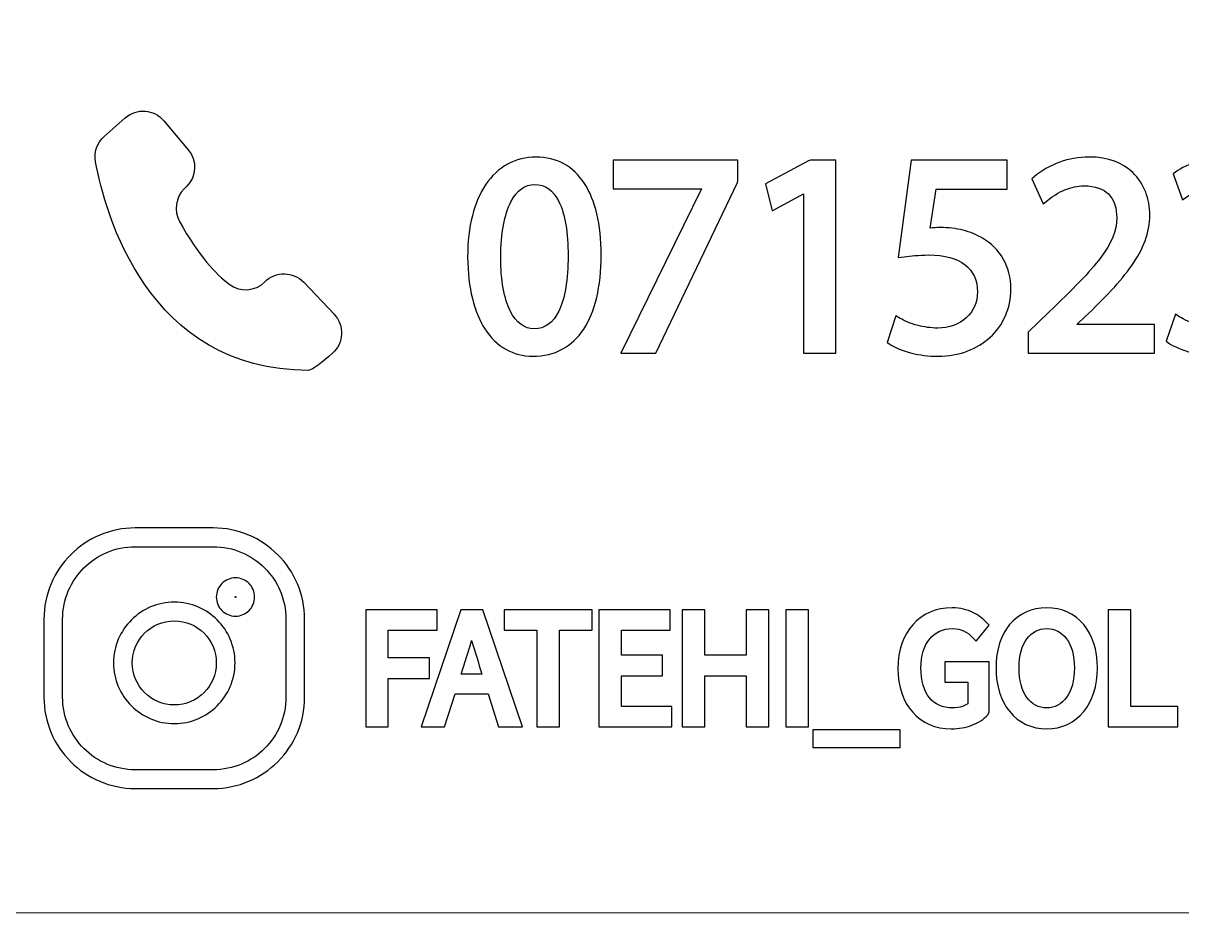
# Model space of a CAD drawing. Header units: millimetres. Extents: x -2199.5 to -2149.7, y -91.5 to -41.7.
# Drawn here: x -2188.27 to -2173.97, y -91.51 to -80.53 of the extents above; entities that cross this region are included whole.
import ezdxf

# ---------------------------------------------------------------- set-up
doc = ezdxf.new("R2010")
doc.units = ezdxf.units.MM
doc.header["$MEASUREMENT"] = 0
doc.layers.add('Layer 1', color=7, linetype='Continuous')

msp = doc.modelspace()

# ---------------------------------------------------------------- linework, layer by layer
at = {"layer": 'Layer 1', "color": 250, "lineweight": 18}
msp.add_open_spline([(-2197.5574, -41.7137), (-2197.5574, -41.7137), (-2151.7414, -41.7137), (-2151.7414, -41.7137), (-2150.6458, -41.7137), (-2149.7494, -42.6098), (-2149.7494, -43.7054), (-2149.7494, -43.7054), (-2149.7494, -89.522), (-2149.7494, -89.522), (-2149.7494, -90.6176), (-2150.6458, -91.5136), (-2151.7414, -91.5136), (-2151.7414, -91.5136), (-2197.5574, -91.5136), (-2197.5574, -91.5136), (-2198.6531, -91.5136), (-2199.5494, -90.6176), (-2199.5494, -89.522), (-2199.5494, -89.522), (-2199.5494, -43.7054), (-2199.5494, -43.7054), (-2199.5494, -42.6098), (-2198.6531, -41.7137), (-2197.5574, -41.7137)], degree=3, knots=[0, 0, 0, 0, 0.125, 0.125, 0.125, 0.25, 0.25, 0.25, 0.375, 0.375, 0.375, 0.5, 0.5, 0.5, 0.625, 0.625, 0.625, 0.75, 0.75, 0.75, 0.875, 0.875, 0.875, 1, 1, 1, 1], dxfattribs=at)
at = {"layer": 'Layer 1', "color": 240}
for points, knots in [([(-2186.279, -82.577), (-2186.279, -82.577), (-2186.2497, -82.5481), (-2186.2497, -82.5481), (-2186.1248, -82.4252), (-2186.1159, -82.2271), (-2186.2288, -82.0935), (-2186.2288, -82.0935), (-2186.5298, -81.7364), (-2186.5298, -81.7364), (-2186.6511, -81.5927), (-2186.8664, -81.577), (-2187.0073, -81.7011), (-2187.0073, -81.7011), (-2187.2661, -81.9291), (-2187.2661, -81.9291), (-2187.3553, -82.0077), (-2187.3954, -82.1268), (-2187.3738, -82.2435), (-2187.2567, -82.8713), (-2186.7332, -84.8174), (-2184.7438, -84.8174), (-2184.699, -84.8174), (-2184.5709, -84.7136), (-2184.45, -84.6059), (-2184.3085, -84.4794), (-2184.2985, -84.2616), (-2184.4295, -84.124), (-2184.4295, -84.124), (-2184.8045, -83.73), (-2184.8045, -83.73), (-2184.9341, -83.5939), (-2185.1508, -83.591), (-2185.2837, -83.7243), (-2185.2837, -83.7243), (-2185.2837, -83.7243), (-2185.2837, -83.7243), (-2185.4026, -83.8431), (-2185.5898, -83.8565), (-2185.7233, -83.7549), (-2185.8843, -83.6324), (-2186.1025, -83.4043), (-2186.3363, -82.9806), (-2186.4092, -82.849), (-2186.3863, -82.6826), (-2186.279, -82.577)], [0, 0, 0, 0, 0.0666667, 0.0666667, 0.0666667, 0.1333333, 0.1333333, 0.1333333, 0.2, 0.2, 0.2, 0.2666667, 0.2666667, 0.2666667, 0.3333333, 0.3333333, 0.3333333, 0.4, 0.4, 0.4, 0.4666667, 0.4666667, 0.4666667, 0.5333333, 0.5333333, 0.5333333, 0.6, 0.6, 0.6, 0.6666667, 0.6666667, 0.6666667, 0.7333333, 0.7333333, 0.7333333, 0.8, 0.8, 0.8, 0.8666667, 0.8666667, 0.8666667, 0.9333333, 0.9333333, 0.9333333, 1, 1, 1, 1]), ([(-2181.134, -83.3897), (-2181.134, -83.7859), (-2181.2085, -84.0956), (-2181.3484, -84.3077), (-2181.4931, -84.5274), (-2181.7062, -84.6431), (-2181.9771, -84.6431), (-2182.2215, -84.6431), (-2182.4258, -84.5269), (-2182.568, -84.3062), (-2182.7005, -84.1004), (-2182.7781, -83.8017), (-2182.7816, -83.4213), (-2182.7816, -83.0374), (-2182.7, -82.7364), (-2182.5607, -82.5277), (-2182.4099, -82.3025), (-2182.1932, -82.1841), (-2181.9386, -82.1841), (-2181.6811, -82.1841), (-2181.4785, -82.2987), (-2181.3406, -82.5099), (-2181.206, -82.7164), (-2181.134, -83.0154), (-2181.134, -83.3897)], [0, 0, 0, 0, 0.125, 0.125, 0.125, 0.25, 0.25, 0.25, 0.375, 0.375, 0.375, 0.5, 0.5, 0.5, 0.625, 0.625, 0.625, 0.75, 0.75, 0.75, 0.875, 0.875, 0.875, 1, 1, 1, 1]), ([(-2175.8637, -84.5551), (-2175.8637, -84.5551), (-2175.8637, -84.3445), (-2175.8637, -84.3445), (-2175.8637, -84.3445), (-2175.6065, -84.095), (-2175.6065, -84.095), (-2175.3168, -83.8192), (-2175.1069, -83.6084), (-2174.9695, -83.4246), (-2174.8372, -83.2474), (-2174.773, -83.0965), (-2174.7714, -82.9362), (-2174.7715, -82.8221), (-2174.8007, -82.7136), (-2174.8753, -82.6403), (-2174.9378, -82.5789), (-2175.0344, -82.5398), (-2175.1752, -82.5398), (-2175.2581, -82.5398), (-2175.3352, -82.5581), (-2175.4034, -82.5854), (-2175.4947, -82.6217), (-2175.5717, -82.6742), (-2175.6281, -82.7213), (-2175.6281, -82.7213), (-2175.6781, -82.7628), (-2175.6781, -82.7628), (-2175.6781, -82.7628), (-2175.8181, -82.4521), (-2175.8181, -82.4521), (-2175.8181, -82.4521), (-2175.7899, -82.4282), (-2175.7899, -82.4282), (-2175.7028, -82.3548), (-2175.596, -82.2907), (-2175.4739, -82.247), (-2175.364, -82.2075), (-2175.2421, -82.1841), (-2175.1119, -82.1841), (-2174.8735, -82.1841), (-2174.6967, -82.2602), (-2174.575, -82.3759), (-2174.4298, -82.5139), (-2174.3637, -82.708), (-2174.3637, -82.8978), (-2174.3637, -83.1193), (-2174.4436, -83.3187), (-2174.5857, -83.5227), (-2174.7245, -83.7218), (-2174.9233, -83.9252), (-2175.1659, -84.1587), (-2175.1659, -84.1587), (-2175.2643, -84.2495), (-2175.2643, -84.2495), (-2175.2643, -84.2495), (-2174.3077, -84.2495), (-2174.3077, -84.2495), (-2174.3077, -84.2495), (-2174.3077, -84.6045), (-2174.3077, -84.6045), (-2174.3077, -84.6045), (-2175.8637, -84.6045), (-2175.8637, -84.6045), (-2175.8637, -84.6045), (-2175.8637, -84.5551), (-2175.8637, -84.5551)], [0, 0, 0, 0, 0.0454545, 0.0454545, 0.0454545, 0.0909091, 0.0909091, 0.0909091, 0.1363636, 0.1363636, 0.1363636, 0.1818182, 0.1818182, 0.1818182, 0.2272727, 0.2272727, 0.2272727, 0.2727273, 0.2727273, 0.2727273, 0.3181818, 0.3181818, 0.3181818, 0.3636364, 0.3636364, 0.3636364, 0.4090909, 0.4090909, 0.4090909, 0.4545455, 0.4545455, 0.4545455, 0.5, 0.5, 0.5, 0.5454545, 0.5454545, 0.5454545, 0.5909091, 0.5909091, 0.5909091, 0.6363636, 0.6363636, 0.6363636, 0.6818182, 0.6818182, 0.6818182, 0.7272727, 0.7272727, 0.7272727, 0.7727273, 0.7727273, 0.7727273, 0.8181818, 0.8181818, 0.8181818, 0.8636364, 0.8636364, 0.8636364, 0.9090909, 0.9090909, 0.9090909, 0.9545455, 0.9545455, 0.9545455, 1, 1, 1, 1]), ([(-2173.9929, -84.1589), (-2173.9457, -84.189), (-2173.8612, -84.2294), (-2173.759, -84.2587), (-2173.6839, -84.2798), (-2173.5997, -84.2951), (-2173.5138, -84.2951), (-2173.5138, -84.2951), (-2173.497, -84.2951), (-2173.497, -84.2951), (-2173.3239, -84.2918), (-2173.2105, -84.236), (-2173.1415, -84.1607), (-2173.0733, -84.0866), (-2173.0467, -83.9922), (-2173.0467, -83.9101), (-2173.0467, -83.9101), (-2173.0467, -83.9028), (-2173.0467, -83.9028), (-2173.048, -83.7721), (-2173.103, -83.676), (-2173.1872, -83.6109), (-2173.2899, -83.5314), (-2173.4367, -83.495), (-2173.5871, -83.495), (-2173.5871, -83.495), (-2173.8089, -83.495), (-2173.8089, -83.495), (-2173.8089, -83.495), (-2173.8089, -83.1642), (-2173.8089, -83.1642), (-2173.8089, -83.1642), (-2173.5871, -83.1642), (-2173.5871, -83.1642), (-2173.4716, -83.1642), (-2173.3398, -83.1318), (-2173.2465, -83.061), (-2173.1758, -83.0074), (-2173.1272, -82.9305), (-2173.1272, -82.8275), (-2173.1272, -82.7435), (-2173.1554, -82.6649), (-2173.2178, -82.6113), (-2173.2738, -82.5632), (-2173.3591, -82.5327), (-2173.4782, -82.5327), (-2173.5538, -82.5327), (-2173.6284, -82.548), (-2173.6962, -82.5702), (-2173.7809, -82.5983), (-2173.8547, -82.638), (-2173.9059, -82.6748), (-2173.9059, -82.6748), (-2173.959, -82.7129), (-2173.959, -82.7129), (-2173.959, -82.7129), (-2174.0747, -82.3914), (-2174.0747, -82.3914), (-2174.0747, -82.3914), (-2174.0452, -82.3697), (-2174.0452, -82.3697), (-2173.9766, -82.3195), (-2173.8739, -82.2689), (-2173.7539, -82.2336), (-2173.6521, -82.2037), (-2173.5368, -82.1841), (-2173.4187, -82.1841), (-2173.1978, -82.1841), (-2173.0315, -82.2462), (-2172.9162, -82.3422), (-2172.7804, -82.4555), (-2172.7158, -82.6155), (-2172.7158, -82.7783), (-2172.7158, -82.9989), (-2172.8281, -83.191), (-2173.0525, -83.3101), (-2172.9457, -83.3508), (-2172.8506, -83.4143), (-2172.7775, -83.4982), (-2172.6849, -83.6046), (-2172.6281, -83.7438), (-2172.6281, -83.9092), (-2172.6281, -84.1155), (-2172.7131, -84.3089), (-2172.8794, -84.4454), (-2173.027, -84.5667), (-2173.2382, -84.6431), (-2173.5101, -84.6431), (-2173.6303, -84.6431), (-2173.7442, -84.6258), (-2173.8437, -84.6), (-2173.9648, -84.5685), (-2174.0656, -84.5234), (-2174.1308, -84.4803), (-2174.1308, -84.4803), (-2174.1629, -84.459), (-2174.1629, -84.459), (-2174.1629, -84.459), (-2174.0454, -84.1254), (-2174.0454, -84.1254), (-2174.0454, -84.1254), (-2173.9929, -84.1589), (-2173.9929, -84.1589)], [0, 0, 0, 0, 0.0294118, 0.0294118, 0.0294118, 0.0588235, 0.0588235, 0.0588235, 0.0882353, 0.0882353, 0.0882353, 0.1176471, 0.1176471, 0.1176471, 0.1470588, 0.1470588, 0.1470588, 0.1764706, 0.1764706, 0.1764706, 0.2058824, 0.2058824, 0.2058824, 0.2352941, 0.2352941, 0.2352941, 0.2647059, 0.2647059, 0.2647059, 0.2941176, 0.2941176, 0.2941176, 0.3235294, 0.3235294, 0.3235294, 0.3529412, 0.3529412, 0.3529412, 0.3823529, 0.3823529, 0.3823529, 0.4117647, 0.4117647, 0.4117647, 0.4411765, 0.4411765, 0.4411765, 0.4705882, 0.4705882, 0.4705882, 0.5, 0.5, 0.5, 0.5294118, 0.5294118, 0.5294118, 0.5588235, 0.5588235, 0.5588235, 0.5882353, 0.5882353, 0.5882353, 0.6176471, 0.6176471, 0.6176471, 0.6470588, 0.6470588, 0.6470588, 0.6764706, 0.6764706, 0.6764706, 0.7058824, 0.7058824, 0.7058824, 0.7352941, 0.7352941, 0.7352941, 0.7647059, 0.7647059, 0.7647059, 0.7941176, 0.7941176, 0.7941176, 0.8235294, 0.8235294, 0.8235294, 0.8529412, 0.8529412, 0.8529412, 0.8823529, 0.8823529, 0.8823529, 0.9117647, 0.9117647, 0.9117647, 0.9411765, 0.9411765, 0.9411765, 0.9705882, 0.9705882, 0.9705882, 1, 1, 1, 1]), ([(-2179.4476, -82.2726), (-2179.4476, -82.2726), (-2179.4476, -82.4761), (-2179.4476, -82.4761), (-2179.4476, -82.4761), (-2179.4526, -82.4975), (-2179.4526, -82.4975), (-2179.4526, -82.4975), (-2180.4599, -84.6045), (-2180.4599, -84.6045), (-2180.4599, -84.6045), (-2180.8897, -84.6045), (-2180.8897, -84.6045), (-2180.8897, -84.6045), (-2179.896, -82.5785), (-2179.896, -82.5785), (-2179.896, -82.5785), (-2180.9865, -82.5785), (-2180.9865, -82.5785), (-2180.9865, -82.5785), (-2180.9865, -82.2231), (-2180.9865, -82.2231), (-2180.9865, -82.2231), (-2179.4476, -82.2231), (-2179.4476, -82.2231), (-2179.4476, -82.2231), (-2179.4476, -82.2726), (-2179.4476, -82.2726)], [0, 0, 0, 0, 0.1111111, 0.1111111, 0.1111111, 0.2222222, 0.2222222, 0.2222222, 0.3333333, 0.3333333, 0.3333333, 0.4444444, 0.4444444, 0.4444444, 0.5555556, 0.5555556, 0.5555556, 0.6666667, 0.6666667, 0.6666667, 0.7777778, 0.7777778, 0.7777778, 0.8888889, 0.8888889, 0.8888889, 1, 1, 1, 1]), ([(-2178.6363, -82.6394), (-2178.6363, -82.6394), (-2179.0232, -82.8483), (-2179.0232, -82.8483), (-2179.0232, -82.8483), (-2179.1075, -82.5139), (-2179.1075, -82.5139), (-2179.1075, -82.5139), (-2178.575, -82.229), (-2178.575, -82.229), (-2178.575, -82.229), (-2178.5516, -82.2231), (-2178.5516, -82.2231), (-2178.5516, -82.2231), (-2178.2389, -82.2231), (-2178.2389, -82.2231), (-2178.2389, -82.2231), (-2178.2389, -84.6045), (-2178.2389, -84.6045), (-2178.2389, -84.6045), (-2178.6363, -84.6045), (-2178.6363, -84.6045), (-2178.6363, -84.6045), (-2178.6363, -82.6394), (-2178.6363, -82.6394)], [0, 0, 0, 0, 0.125, 0.125, 0.125, 0.25, 0.25, 0.25, 0.375, 0.375, 0.375, 0.5, 0.5, 0.5, 0.625, 0.625, 0.625, 0.75, 0.75, 0.75, 0.875, 0.875, 0.875, 1, 1, 1, 1]), ([(-2176.1734, -82.582), (-2176.1734, -82.582), (-2177.0018, -82.582), (-2177.0018, -82.582), (-2177.0018, -82.582), (-2177.0733, -83.0618), (-2177.0733, -83.0618), (-2177.0383, -83.058), (-2176.9984, -83.0551), (-2176.9461, -83.0551), (-2176.8521, -83.0551), (-2176.7576, -83.066), (-2176.6681, -83.0882), (-2176.5827, -83.1099), (-2176.5014, -83.1421), (-2176.4289, -83.1856), (-2176.3267, -83.2439), (-2176.2336, -83.3314), (-2176.1692, -83.447), (-2176.1129, -83.5483), (-2176.0782, -83.671), (-2176.0782, -83.8144), (-2176.0782, -84.0526), (-2176.1737, -84.2609), (-2176.3357, -84.4095), (-2176.4951, -84.5553), (-2176.7186, -84.6431), (-2176.9777, -84.6431), (-2177.096, -84.6431), (-2177.2065, -84.6275), (-2177.3021, -84.604), (-2177.4158, -84.5759), (-2177.5104, -84.5353), (-2177.5735, -84.4944), (-2177.5735, -84.4944), (-2177.6055, -84.4735), (-2177.6055, -84.4735), (-2177.6055, -84.4735), (-2177.497, -84.1442), (-2177.497, -84.1442), (-2177.497, -84.1442), (-2177.4441, -84.1757), (-2177.4441, -84.1757), (-2177.3945, -84.2052), (-2177.3168, -84.2392), (-2177.2232, -84.2634), (-2177.1504, -84.2822), (-2177.0676, -84.2951), (-2176.981, -84.2951), (-2176.8426, -84.2951), (-2176.715, -84.249), (-2176.6248, -84.1663), (-2176.5419, -84.0904), (-2176.4899, -83.9821), (-2176.4899, -83.8493), (-2176.4914, -83.7106), (-2176.5402, -83.5928), (-2176.6439, -83.5128), (-2176.742, -83.4371), (-2176.8908, -83.3931), (-2177.0971, -83.3931), (-2177.2184, -83.3931), (-2177.3146, -83.4054), (-2177.3945, -83.4156), (-2177.3945, -83.4156), (-2177.4706, -83.4252), (-2177.4706, -83.4252), (-2177.4706, -83.4252), (-2177.3086, -82.2231), (-2177.3086, -82.2231), (-2177.3086, -82.2231), (-2176.1239, -82.2231), (-2176.1239, -82.2231), (-2176.1239, -82.2231), (-2176.1239, -82.582), (-2176.1239, -82.582), (-2176.1239, -82.582), (-2176.1734, -82.582), (-2176.1734, -82.582)], [0, 0, 0, 0, 0.0384615, 0.0384615, 0.0384615, 0.0769231, 0.0769231, 0.0769231, 0.1153846, 0.1153846, 0.1153846, 0.1538462, 0.1538462, 0.1538462, 0.1923077, 0.1923077, 0.1923077, 0.2307692, 0.2307692, 0.2307692, 0.2692308, 0.2692308, 0.2692308, 0.3076923, 0.3076923, 0.3076923, 0.3461538, 0.3461538, 0.3461538, 0.3846154, 0.3846154, 0.3846154, 0.4230769, 0.4230769, 0.4230769, 0.4615385, 0.4615385, 0.4615385, 0.5, 0.5, 0.5, 0.5384615, 0.5384615, 0.5384615, 0.5769231, 0.5769231, 0.5769231, 0.6153846, 0.6153846, 0.6153846, 0.6538462, 0.6538462, 0.6538462, 0.6923077, 0.6923077, 0.6923077, 0.7307692, 0.7307692, 0.7307692, 0.7692308, 0.7692308, 0.7692308, 0.8076923, 0.8076923, 0.8076923, 0.8461538, 0.8461538, 0.8461538, 0.8846154, 0.8846154, 0.8846154, 0.9230769, 0.9230769, 0.9230769, 0.9615385, 0.9615385, 0.9615385, 1, 1, 1, 1]), ([(-2182.3737, -83.4242), (-2182.3737, -83.7096), (-2182.331, -83.9327), (-2182.2554, -84.084), (-2182.1837, -84.2284), (-2182.0817, -84.3055), (-2181.9595, -84.3055), (-2181.8265, -84.3055), (-2181.726, -84.2276), (-2181.6576, -84.0883), (-2181.58, -83.93), (-2181.5421, -83.6949), (-2181.5421, -83.4036), (-2181.5421, -83.1208), (-2181.5789, -82.8893), (-2181.6564, -82.7334), (-2181.7238, -82.5985), (-2181.8229, -82.5222), (-2181.9562, -82.5222), (-2182.0721, -82.5222), (-2182.1736, -82.5958), (-2182.2472, -82.7379), (-2182.3266, -82.8913), (-2182.3737, -83.1215), (-2182.3737, -83.4242)], [0, 0, 0, 0, 0.125, 0.125, 0.125, 0.25, 0.25, 0.25, 0.375, 0.375, 0.375, 0.5, 0.5, 0.5, 0.625, 0.625, 0.625, 0.75, 0.75, 0.75, 0.875, 0.875, 0.875, 1, 1, 1, 1]), ([(-2185.921, -89.979), (-2185.921, -89.979), (-2186.8827, -89.979), (-2186.8827, -89.979), (-2187.1935, -89.979), (-2187.4757, -89.8527), (-2187.6796, -89.6488), (-2187.8838, -89.4446), (-2188.0103, -89.1626), (-2188.0103, -88.8519), (-2188.0103, -88.8519), (-2188.0103, -87.8897), (-2188.0103, -87.8897), (-2188.0103, -87.579), (-2187.8838, -87.297), (-2187.6796, -87.0928), (-2187.4757, -86.8889), (-2187.1935, -86.7626), (-2186.8827, -86.7626), (-2186.8827, -86.7626), (-2185.921, -86.7626), (-2185.921, -86.7626), (-2185.6099, -86.7626), (-2185.328, -86.8889), (-2185.1239, -87.0928), (-2184.92, -87.2972), (-2184.7937, -87.5791), (-2184.7937, -87.8897), (-2184.7937, -87.8897), (-2184.7937, -88.8519), (-2184.7937, -88.8519), (-2184.7937, -89.163), (-2184.92, -89.4448), (-2185.1239, -89.6488), (-2185.328, -89.8527), (-2185.6099, -89.979), (-2185.921, -89.979)], [0, 0, 0, 0, 0.0833333, 0.0833333, 0.0833333, 0.1666667, 0.1666667, 0.1666667, 0.25, 0.25, 0.25, 0.3333333, 0.3333333, 0.3333333, 0.4166667, 0.4166667, 0.4166667, 0.5, 0.5, 0.5, 0.5833333, 0.5833333, 0.5833333, 0.6666667, 0.6666667, 0.6666667, 0.75, 0.75, 0.75, 0.8333333, 0.8333333, 0.8333333, 0.9166667, 0.9166667, 0.9166667, 1, 1, 1, 1]), ([(-2186.8827, -89.7479), (-2186.8827, -89.7479), (-2185.921, -89.7479), (-2185.921, -89.7479), (-2185.6735, -89.7479), (-2185.4491, -89.6476), (-2185.2872, -89.4857), (-2185.125, -89.3236), (-2185.0248, -89.0994), (-2185.0248, -88.8519), (-2185.0248, -88.8519), (-2185.0248, -87.8897), (-2185.0248, -87.8897), (-2185.0248, -87.6419), (-2185.125, -87.4177), (-2185.2868, -87.2559), (-2185.4491, -87.094), (-2185.6735, -86.9937), (-2185.921, -86.9937), (-2185.921, -86.9937), (-2186.8827, -86.9937), (-2186.8827, -86.9937), (-2187.1308, -86.9937), (-2187.3553, -87.094), (-2187.5173, -87.2559), (-2187.679, -87.4177), (-2187.7793, -87.6419), (-2187.7793, -87.8897), (-2187.7793, -87.8897), (-2187.7793, -88.8519), (-2187.7793, -88.8519), (-2187.7793, -89.0997), (-2187.679, -89.3239), (-2187.5173, -89.4857), (-2187.3553, -89.6476), (-2187.1307, -89.7479), (-2186.8827, -89.7479)], [0, 0, 0, 0, 0.0833333, 0.0833333, 0.0833333, 0.1666667, 0.1666667, 0.1666667, 0.25, 0.25, 0.25, 0.3333333, 0.3333333, 0.3333333, 0.4166667, 0.4166667, 0.4166667, 0.5, 0.5, 0.5, 0.5833333, 0.5833333, 0.5833333, 0.6666667, 0.6666667, 0.6666667, 0.75, 0.75, 0.75, 0.8333333, 0.8333333, 0.8333333, 0.9166667, 0.9166667, 0.9166667, 1, 1, 1, 1]), ([(-2185.41, -87.615), (-2185.41, -87.6797), (-2185.4366, -87.7389), (-2185.4794, -87.7817), (-2185.5219, -87.8245), (-2185.5811, -87.8512), (-2185.6462, -87.8512), (-2185.7114, -87.8512), (-2185.7706, -87.8245), (-2185.8132, -87.782), (-2185.8559, -87.7389), (-2185.8826, -87.6797), (-2185.8826, -87.615), (-2185.8826, -87.5502), (-2185.8562, -87.4913), (-2185.8134, -87.4483), (-2185.7704, -87.405), (-2185.7114, -87.3786), (-2185.6462, -87.3786), (-2185.5811, -87.3786), (-2185.5219, -87.405), (-2185.4791, -87.4479), (-2185.4364, -87.4913), (-2185.41, -87.5502), (-2185.41, -87.615)], [0, 0, 0, 0, 0.125, 0.125, 0.125, 0.25, 0.25, 0.25, 0.375, 0.375, 0.375, 0.5, 0.5, 0.5, 0.625, 0.625, 0.625, 0.75, 0.75, 0.75, 0.875, 0.875, 0.875, 1, 1, 1, 1]), ([(-2185.6422, -87.6187), (-2185.6422, -87.6187), (-2185.6408, -87.615), (-2185.6408, -87.615), (-2185.6408, -87.615), (-2185.6421, -87.6108), (-2185.6421, -87.6108), (-2185.6421, -87.6108), (-2185.6462, -87.6094), (-2185.6462, -87.6094), (-2185.6462, -87.6094), (-2185.6501, -87.6109), (-2185.6501, -87.6109), (-2185.6501, -87.6109), (-2185.6517, -87.615), (-2185.6517, -87.615), (-2185.6517, -87.615), (-2185.6504, -87.6187), (-2185.6504, -87.6187), (-2185.6504, -87.6187), (-2185.6462, -87.6202), (-2185.6462, -87.6202), (-2185.6462, -87.6202), (-2185.6422, -87.6187), (-2185.6422, -87.6187)], [0, 0, 0, 0, 0.125, 0.125, 0.125, 0.25, 0.25, 0.25, 0.375, 0.375, 0.375, 0.5, 0.5, 0.5, 0.625, 0.625, 0.625, 0.75, 0.75, 0.75, 0.875, 0.875, 0.875, 1, 1, 1, 1]), ([(-2185.6517, -88.4279), (-2185.6517, -88.6343), (-2185.7357, -88.8219), (-2185.8713, -88.9575), (-2186.0072, -89.0937), (-2186.1946, -89.1779), (-2186.4011, -89.1779), (-2186.6077, -89.1779), (-2186.7948, -89.0938), (-2186.9309, -88.9578), (-2187.0667, -88.8224), (-2187.151, -88.6347), (-2187.151, -88.4279), (-2187.151, -88.2214), (-2187.0667, -88.0341), (-2186.931, -87.8982), (-2186.7956, -87.7623), (-2186.6082, -87.6785), (-2186.4011, -87.6785), (-2186.1942, -87.6785), (-2186.0068, -87.7623), (-2185.8712, -87.898), (-2185.7355, -88.0341), (-2185.6517, -88.2214), (-2185.6517, -88.4279)], [0, 0, 0, 0, 0.125, 0.125, 0.125, 0.25, 0.25, 0.25, 0.375, 0.375, 0.375, 0.5, 0.5, 0.5, 0.625, 0.625, 0.625, 0.75, 0.75, 0.75, 0.875, 0.875, 0.875, 1, 1, 1, 1]), ([(-2183.9848, -87.7716), (-2183.9848, -87.7716), (-2183.1593, -87.7716), (-2183.1593, -87.7716), (-2183.1593, -87.7716), (-2183.1593, -88.0247), (-2183.1593, -88.0247), (-2183.1593, -88.0247), (-2183.7604, -88.0247), (-2183.7604, -88.0247), (-2183.7604, -88.0247), (-2183.7604, -88.3666), (-2183.7604, -88.3666), (-2183.7604, -88.3666), (-2183.2505, -88.3666), (-2183.2505, -88.3666), (-2183.2505, -88.3666), (-2183.2505, -88.6196), (-2183.2505, -88.6196), (-2183.2505, -88.6196), (-2183.7604, -88.6196), (-2183.7604, -88.6196), (-2183.7604, -88.6196), (-2183.7604, -89.2179), (-2183.7604, -89.2179), (-2183.7604, -89.2179), (-2184.0392, -89.2179), (-2184.0392, -89.2179), (-2184.0392, -89.2179), (-2184.0392, -87.7716), (-2184.0392, -87.7716), (-2184.0392, -87.7716), (-2183.9848, -87.7716), (-2183.9848, -87.7716)], [0, 0, 0, 0, 0.0909091, 0.0909091, 0.0909091, 0.1818182, 0.1818182, 0.1818182, 0.2727273, 0.2727273, 0.2727273, 0.3636364, 0.3636364, 0.3636364, 0.4545455, 0.4545455, 0.4545455, 0.5454545, 0.5454545, 0.5454545, 0.6363636, 0.6363636, 0.6363636, 0.7272727, 0.7272727, 0.7272727, 0.8181818, 0.8181818, 0.8181818, 0.9090909, 0.9090909, 0.9090909, 1, 1, 1, 1]), ([(-2182.5287, -88.8105), (-2182.5287, -88.8105), (-2182.9366, -88.8105), (-2182.9366, -88.8105), (-2182.9366, -88.8105), (-2183.0651, -89.2179), (-2183.0651, -89.2179), (-2183.0651, -89.2179), (-2183.3541, -89.2179), (-2183.3541, -89.2179), (-2183.3541, -89.2179), (-2182.8649, -87.7716), (-2182.8649, -87.7716), (-2182.8649, -87.7716), (-2182.5949, -87.7716), (-2182.5949, -87.7716), (-2182.5949, -87.7716), (-2182.1055, -89.2179), (-2182.1055, -89.2179), (-2182.1055, -89.2179), (-2182.4013, -89.2179), (-2182.4013, -89.2179), (-2182.4013, -89.2179), (-2182.5287, -88.8105), (-2182.5287, -88.8105)], [0, 0, 0, 0, 0.125, 0.125, 0.125, 0.25, 0.25, 0.25, 0.375, 0.375, 0.375, 0.5, 0.5, 0.5, 0.625, 0.625, 0.625, 0.75, 0.75, 0.75, 0.875, 0.875, 0.875, 1, 1, 1, 1]), ([(-2181.928, -88.0247), (-2181.928, -88.0247), (-2182.3325, -88.0247), (-2182.3325, -88.0247), (-2182.3325, -88.0247), (-2182.3325, -87.7716), (-2182.3325, -87.7716), (-2182.3325, -87.7716), (-2181.2441, -87.7716), (-2181.2441, -87.7716), (-2181.2441, -87.7716), (-2181.2441, -88.0247), (-2181.2441, -88.0247), (-2181.2441, -88.0247), (-2181.6488, -88.0247), (-2181.6488, -88.0247), (-2181.6488, -88.0247), (-2181.6488, -89.2179), (-2181.6488, -89.2179), (-2181.6488, -89.2179), (-2181.928, -89.2179), (-2181.928, -89.2179), (-2181.928, -89.2179), (-2181.928, -88.0247), (-2181.928, -88.0247)], [0, 0, 0, 0, 0.125, 0.125, 0.125, 0.25, 0.25, 0.25, 0.375, 0.375, 0.375, 0.5, 0.5, 0.5, 0.625, 0.625, 0.625, 0.75, 0.75, 0.75, 0.875, 0.875, 0.875, 1, 1, 1, 1]), ([(-2181.1071, -87.7716), (-2181.1071, -87.7716), (-2180.2819, -87.7716), (-2180.2819, -87.7716), (-2180.2819, -87.7716), (-2180.2819, -88.0247), (-2180.2819, -88.0247), (-2180.2819, -88.0247), (-2180.8827, -88.0247), (-2180.8827, -88.0247), (-2180.8827, -88.0247), (-2180.8827, -88.3346), (-2180.8827, -88.3346), (-2180.8827, -88.3346), (-2180.3759, -88.3346), (-2180.3759, -88.3346), (-2180.3759, -88.3346), (-2180.3759, -88.5876), (-2180.3759, -88.5876), (-2180.3759, -88.5876), (-2180.8827, -88.5876), (-2180.8827, -88.5876), (-2180.8827, -88.5876), (-2180.8827, -88.9649), (-2180.8827, -88.9649), (-2180.8827, -88.9649), (-2180.2618, -88.9649), (-2180.2618, -88.9649), (-2180.2618, -88.9649), (-2180.2618, -89.2179), (-2180.2618, -89.2179), (-2180.2618, -89.2179), (-2181.1616, -89.2179), (-2181.1616, -89.2179), (-2181.1616, -89.2179), (-2181.1616, -87.7716), (-2181.1616, -87.7716), (-2181.1616, -87.7716), (-2181.1071, -87.7716), (-2181.1071, -87.7716)], [0, 0, 0, 0, 0.0769231, 0.0769231, 0.0769231, 0.1538462, 0.1538462, 0.1538462, 0.2307692, 0.2307692, 0.2307692, 0.3076923, 0.3076923, 0.3076923, 0.3846154, 0.3846154, 0.3846154, 0.4615385, 0.4615385, 0.4615385, 0.5384615, 0.5384615, 0.5384615, 0.6153846, 0.6153846, 0.6153846, 0.6923077, 0.6923077, 0.6923077, 0.7692308, 0.7692308, 0.7692308, 0.8461538, 0.8461538, 0.8461538, 0.9230769, 0.9230769, 0.9230769, 1, 1, 1, 1]), ([(-2180.0807, -87.7716), (-2180.0807, -87.7716), (-2179.8563, -87.7716), (-2179.8563, -87.7716), (-2179.8563, -87.7716), (-2179.8563, -88.3321), (-2179.8563, -88.3321), (-2179.8563, -88.3321), (-2179.3431, -88.3321), (-2179.3431, -88.3321), (-2179.3431, -88.3321), (-2179.3431, -87.7716), (-2179.3431, -87.7716), (-2179.3431, -87.7716), (-2179.064, -87.7716), (-2179.064, -87.7716), (-2179.064, -87.7716), (-2179.064, -89.2179), (-2179.064, -89.2179), (-2179.064, -89.2179), (-2179.3431, -89.2179), (-2179.3431, -89.2179), (-2179.3431, -89.2179), (-2179.3431, -88.589), (-2179.3431, -88.589), (-2179.3431, -88.589), (-2179.8563, -88.589), (-2179.8563, -88.589), (-2179.8563, -88.589), (-2179.8563, -89.2179), (-2179.8563, -89.2179), (-2179.8563, -89.2179), (-2180.1352, -89.2179), (-2180.1352, -89.2179), (-2180.1352, -89.2179), (-2180.1352, -87.7716), (-2180.1352, -87.7716), (-2180.1352, -87.7716), (-2180.0807, -87.7716), (-2180.0807, -87.7716)], [0, 0, 0, 0, 0.0769231, 0.0769231, 0.0769231, 0.1538462, 0.1538462, 0.1538462, 0.2307692, 0.2307692, 0.2307692, 0.3076923, 0.3076923, 0.3076923, 0.3846154, 0.3846154, 0.3846154, 0.4615385, 0.4615385, 0.4615385, 0.5384615, 0.5384615, 0.5384615, 0.6153846, 0.6153846, 0.6153846, 0.6923077, 0.6923077, 0.6923077, 0.7692308, 0.7692308, 0.7692308, 0.8461538, 0.8461538, 0.8461538, 0.9230769, 0.9230769, 0.9230769, 1, 1, 1, 1]), ([(-2178.7998, -87.7716), (-2178.7998, -87.7716), (-2178.5753, -87.7716), (-2178.5753, -87.7716), (-2178.5753, -87.7716), (-2178.5753, -89.2179), (-2178.5753, -89.2179), (-2178.5753, -89.2179), (-2178.8541, -89.2179), (-2178.8541, -89.2179), (-2178.8541, -89.2179), (-2178.8541, -87.7716), (-2178.8541, -87.7716), (-2178.8541, -87.7716), (-2178.7998, -87.7716), (-2178.7998, -87.7716)], [0, 0, 0, 0, 0.2, 0.2, 0.2, 0.4, 0.4, 0.4, 0.6, 0.6, 0.6, 0.8, 0.8, 0.8, 1, 1, 1, 1]), ([(-2177.4716, -88.4958), (-2177.4716, -88.2705), (-2177.4039, -88.0869), (-2177.2898, -87.9578), (-2177.1698, -87.8224), (-2176.9999, -87.7476), (-2176.8034, -87.7476), (-2176.7018, -87.7476), (-2176.6169, -87.7707), (-2176.5467, -87.805), (-2176.477, -87.839), (-2176.4219, -87.8843), (-2176.379, -87.9285), (-2176.379, -87.9285), (-2176.3449, -87.9635), (-2176.3449, -87.9635), (-2176.3449, -87.9635), (-2176.5078, -88.1586), (-2176.5078, -88.1586), (-2176.5078, -88.1586), (-2176.5498, -88.1153), (-2176.5498, -88.1153), (-2176.5798, -88.0844), (-2176.6137, -88.0561), (-2176.6535, -88.0368), (-2176.6932, -88.0175), (-2176.7405, -88.0056), (-2176.7988, -88.0056), (-2176.9169, -88.0056), (-2177.0139, -88.0507), (-2177.0803, -88.1317), (-2177.1487, -88.215), (-2177.1873, -88.3383), (-2177.1873, -88.4913), (-2177.1873, -88.6486), (-2177.1508, -88.7751), (-2177.082, -88.8598), (-2177.0172, -88.9396), (-2176.9209, -88.9842), (-2176.7973, -88.9842), (-2176.7546, -88.9842), (-2176.7126, -88.9775), (-2176.6763, -88.9657), (-2176.6514, -88.9575), (-2176.6289, -88.9469), (-2176.6106, -88.9342), (-2176.6106, -88.9342), (-2176.6106, -88.6662), (-2176.6106, -88.6662), (-2176.6106, -88.6662), (-2176.894, -88.6662), (-2176.894, -88.6662), (-2176.894, -88.6662), (-2176.894, -88.4161), (-2176.894, -88.4161), (-2176.894, -88.4161), (-2176.3467, -88.4161), (-2176.3467, -88.4161), (-2176.3467, -88.4161), (-2176.3467, -89.0327), (-2176.3467, -89.0327), (-2176.3467, -89.0327), (-2176.362, -89.0701), (-2176.362, -89.0701), (-2176.4122, -89.1227), (-2176.4806, -89.1677), (-2176.5619, -89.1984), (-2176.6354, -89.2262), (-2176.7206, -89.2427), (-2176.8133, -89.2427), (-2177.0089, -89.2427), (-2177.1764, -89.169), (-2177.2942, -89.0342), (-2177.4059, -88.906), (-2177.4716, -88.7228), (-2177.4716, -88.4958)], [0, 0, 0, 0, 0.04, 0.04, 0.04, 0.08, 0.08, 0.08, 0.12, 0.12, 0.12, 0.16, 0.16, 0.16, 0.2, 0.2, 0.2, 0.24, 0.24, 0.24, 0.28, 0.28, 0.28, 0.32, 0.32, 0.32, 0.36, 0.36, 0.36, 0.4, 0.4, 0.4, 0.44, 0.44, 0.44, 0.48, 0.48, 0.48, 0.52, 0.52, 0.52, 0.56, 0.56, 0.56, 0.6, 0.6, 0.6, 0.64, 0.64, 0.64, 0.68, 0.68, 0.68, 0.72, 0.72, 0.72, 0.76, 0.76, 0.76, 0.8, 0.8, 0.8, 0.84, 0.84, 0.84, 0.88, 0.88, 0.88, 0.92, 0.92, 0.92, 0.96, 0.96, 0.96, 1, 1, 1, 1]), ([(-2176.2615, -88.4899), (-2176.2615, -88.2656), (-2176.1997, -88.0834), (-2176.0936, -87.9556), (-2175.9824, -87.8213), (-2175.8227, -87.7476), (-2175.6359, -87.7476), (-2175.449, -87.7476), (-2175.2898, -87.8216), (-2175.1781, -87.956), (-2175.0716, -88.0839), (-2175.0098, -88.2661), (-2175.0098, -88.4899), (-2175.0098, -88.7148), (-2175.0719, -88.8998), (-2175.1787, -89.0301), (-2175.2902, -89.1664), (-2175.4491, -89.2427), (-2175.6359, -89.2427), (-2175.8223, -89.2427), (-2175.9815, -89.1665), (-2176.0928, -89.0303), (-2176.1996, -88.9), (-2176.2615, -88.7148), (-2176.2615, -88.4899)], [0, 0, 0, 0, 0.125, 0.125, 0.125, 0.25, 0.25, 0.25, 0.375, 0.375, 0.375, 0.5, 0.5, 0.5, 0.625, 0.625, 0.625, 0.75, 0.75, 0.75, 0.875, 0.875, 0.875, 1, 1, 1, 1]), ([(-2174.8247, -87.7716), (-2174.8247, -87.7716), (-2174.5997, -87.7716), (-2174.5997, -87.7716), (-2174.5997, -87.7716), (-2174.5997, -88.9649), (-2174.5997, -88.9649), (-2174.5997, -88.9649), (-2174.0165, -88.9649), (-2174.0165, -88.9649), (-2174.0165, -88.9649), (-2174.0165, -89.2179), (-2174.0165, -89.2179), (-2174.0165, -89.2179), (-2174.8791, -89.2179), (-2174.8791, -89.2179), (-2174.8791, -89.2179), (-2174.8791, -87.7716), (-2174.8791, -87.7716), (-2174.8791, -87.7716), (-2174.8247, -87.7716), (-2174.8247, -87.7716)], [0, 0, 0, 0, 0.1428571, 0.1428571, 0.1428571, 0.2857143, 0.2857143, 0.2857143, 0.4285714, 0.4285714, 0.4285714, 0.5714286, 0.5714286, 0.5714286, 0.7142857, 0.7142857, 0.7142857, 0.8571429, 0.8571429, 0.8571429, 1, 1, 1, 1]), ([(-2186.0345, -88.7954), (-2185.9407, -88.7015), (-2185.8826, -88.5713), (-2185.8826, -88.4279), (-2185.8826, -88.2843), (-2185.9405, -88.1545), (-2186.0337, -88.0611), (-2186.128, -87.9674), (-2186.2579, -87.9095), (-2186.4011, -87.9095), (-2186.5445, -87.9095), (-2186.6743, -87.9674), (-2186.7681, -88.0611), (-2186.8618, -88.1545), (-2186.9197, -88.2843), (-2186.9197, -88.4279), (-2186.9197, -88.571), (-2186.8618, -88.701), (-2186.7679, -88.7949), (-2186.6745, -88.889), (-2186.5447, -88.9468), (-2186.4011, -88.9468), (-2186.2577, -88.9468), (-2186.1279, -88.889), (-2186.0345, -88.7954)], [0, 0, 0, 0, 0.125, 0.125, 0.125, 0.25, 0.25, 0.25, 0.375, 0.375, 0.375, 0.5, 0.5, 0.5, 0.625, 0.625, 0.625, 0.75, 0.75, 0.75, 0.875, 0.875, 0.875, 1, 1, 1, 1]), ([(-2175.2943, -88.4899), (-2175.2943, -88.3364), (-2175.3292, -88.213), (-2175.3909, -88.1296), (-2175.4495, -88.0499), (-2175.534, -88.0056), (-2175.6359, -88.0056), (-2175.7379, -88.0056), (-2175.8223, -88.0499), (-2175.8806, -88.1294), (-2175.9422, -88.2129), (-2175.9771, -88.3364), (-2175.9771, -88.4899), (-2175.9771, -88.6447), (-2175.9418, -88.7708), (-2175.8795, -88.8569), (-2175.8211, -88.9381), (-2175.7371, -88.9842), (-2175.6359, -88.9842), (-2175.5347, -88.9842), (-2175.4506, -88.938), (-2175.392, -88.8568), (-2175.3298, -88.7708), (-2175.2943, -88.6446), (-2175.2943, -88.4899)], [0, 0, 0, 0, 0.125, 0.125, 0.125, 0.25, 0.25, 0.25, 0.375, 0.375, 0.375, 0.5, 0.5, 0.5, 0.625, 0.625, 0.625, 0.75, 0.75, 0.75, 0.875, 0.875, 0.875, 1, 1, 1, 1]), ([(-2182.8595, -88.5659), (-2182.8595, -88.5659), (-2182.6051, -88.5659), (-2182.6051, -88.5659), (-2182.6481, -88.4284), (-2182.6917, -88.2907), (-2182.7324, -88.1523), (-2182.7726, -88.2909), (-2182.8163, -88.4285), (-2182.8595, -88.5659)], [0, 0, 0, 0, 0.3333333, 0.3333333, 0.3333333, 0.6666667, 0.6666667, 0.6666667, 1, 1, 1, 1]), ([(-2178.4694, -89.2536), (-2178.4694, -89.2536), (-2177.4451, -89.2536), (-2177.4451, -89.2536), (-2177.4451, -89.2536), (-2177.4451, -89.4745), (-2177.4451, -89.4745), (-2177.4451, -89.4745), (-2178.5238, -89.4745), (-2178.5238, -89.4745), (-2178.5238, -89.4745), (-2178.5238, -89.2536), (-2178.5238, -89.2536), (-2178.5238, -89.2536), (-2178.4694, -89.2536), (-2178.4694, -89.2536)], [0, 0, 0, 0, 0.2, 0.2, 0.2, 0.4, 0.4, 0.4, 0.6, 0.6, 0.6, 0.8, 0.8, 0.8, 1, 1, 1, 1])]:
    msp.add_open_spline(points, degree=3, knots=knots, dxfattribs=at)

doc.saveas('drawing.dxf')
